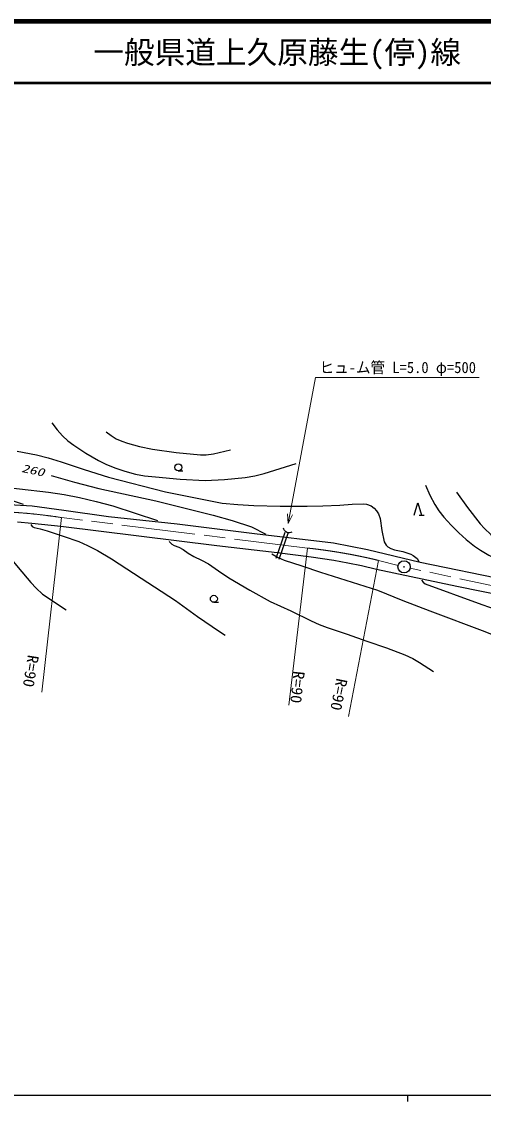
# Model space of a CAD drawing. Units: millimetres, scale not verified. Extents: x 40000 to 680000, y 20000 to 380000.
# Drawn here: x 205027 to 280384, y 204000 to 380000 of the extents above; entities that cross this region are included whole.
import ezdxf
from ezdxf.enums import TextEntityAlignment as Align

# ---------------------------------------------------------------- set-up
doc = ezdxf.new("R2010")
doc.units = ezdxf.units.MM
doc.header["$LTSCALE"] = 1000
doc.linetypes.add('CHAIN', pattern=[18.5, 12, -1.5, 3.5, -1.5])
for name, color, linetype, lineweight in [('M-BGD', 7, 'Continuous', 25), ('M-BMK', 2, 'CHAIN', 13), ('M-BMK-SRVR', 3, 'Continuous', 25), ('M-STR-HTXT', 7, 'Continuous', 13), ('M-TTL', 2, 'Continuous', 140), ('M-TTL-BAND', 7, 'Continuous', 25), ('M-TTL-LINE', 7, 'Continuous', 50)]:
    doc.layers.add(name, color=color, linetype=linetype, lineweight=lineweight)
doc.layers.add('M-TTL-TXT', color=7, linetype='Continuous')
doc.styles.add('ＭＳ ゴシック', font='')
doc.styles.get('ＭＳ ゴシック').set_extended_font_data('MS Gothic')

msp = doc.modelspace()

# ---------------------------------------------------------------- linework, layer by layer
at = {"layer": 'M-BGD'}
for p, q in [((230600, 306777), (231350, 306777)), ((200864, 301440), (206732, 301049)), ((206732, 301049), (211916, 300364)), ((269106, 299579), (269706, 301579)), ((269706, 301579), (270306, 299579)), ((211916, 300364), (219203, 299337)), ((219203, 299337), (230390, 298115)), ((269906, 299579), (270706, 299579)), ((206702, 298173), (204344, 298400)), ((211420, 297719), (206702, 298173)), ((236859, 294544), (211420, 297719)), ((230390, 298115), (243007, 296550)), ((243007, 296550), (255910, 295034)), ((246580, 292543), (248049, 296796)), ((247053, 292380), (248521, 296633)), ((247831, 297245), (247784, 297431)), ((247932, 297033), (247831, 297245)), ((248085, 296864), (247932, 297033)), ((248236, 296761), (248085, 296864)), ((248345, 296711), (248236, 296761)), ((248521, 296663), (248345, 296711)), ((248750, 296657), (248521, 296663)), ((248936, 296704), (248750, 296657)), ((249147, 296805), (248936, 296704)), ((246749, 293389), (236859, 294544)), ((255910, 295034), (261485, 293958)), ((261485, 293958), (270043, 291904)), ((252265, 292722), (246749, 293389)), ((255981, 292170), (252265, 292722)), ((258274, 291735), (255981, 292170)), ((260481, 291270), (258274, 291735)), ((262920, 290718), (260481, 291270)), ((276042, 287931), (262920, 290718)), ((270043, 291904), (288381, 288139)), ((285161, 286103), (276042, 287931)), ((236400, 285347), (237150, 285347))]:
    msp.add_line(p, q, dxfattribs=at)
for points in [[(209985, 314577), (210824, 313449), (211696, 312458), (212590, 311666), (213557, 310949), (215491, 309670), (217552, 308444), (218772, 307858), (220259, 307266), (221885, 306708), (223621, 306235), (225101, 305986), (226894, 305796), (230907, 305444), (234968, 305201), (238163, 305390), (241508, 305695), (243059, 305954), (244617, 306323), (249825, 307988)], [(166620, 312701), (167199, 311426), (167840, 310291), (168537, 309310), (169389, 308294), (170500, 307145), (171692, 306075), (172647, 305342), (173615, 304744), (174524, 304328), (175661, 303936), (177011, 303588), (178269, 303370), (180063, 303217), (181971, 303164), (185370, 303128), (188825, 302988), (198355, 302467), (200376, 302349), (202767, 302095), (203804, 301852), (204944, 301474), (205294, 301348)], [(171790, 312955), (172996, 311360), (174176, 309966), (175024, 309115), (175908, 308372), (176899, 307691), (177797, 307187), (179076, 306619), (180583, 306072), (182250, 305530), (184042, 305066), (185622, 304813), (187402, 304642), (191153, 304490), (194952, 304438), (197464, 304454), (199899, 304363), (209408, 303320), (211979, 302933), (214492, 302452), (217217, 301803), (219907, 301053), (227217, 298661)], [(218856, 313158), (219636, 312524), (220448, 311996), (221360, 311594), (222320, 311285), (224250, 310762), (226393, 310290), (230274, 309776), (234219, 309359), (235168, 309380), (236361, 309525), (239130, 310218)], [(204303, 309958), (207452, 309388), (209357, 308904), (211461, 308256), (215264, 306979), (219209, 305763), (228507, 303355), (237761, 301524), (240337, 301287), (242933, 301149), (247236, 301045), (251606, 301040), (254158, 301047), (256952, 301159), (258941, 301338), (260842, 301405), (261305, 301333), (262053, 301053), (262547, 300700), (262956, 300251), (263239, 299783), (263520, 299032), (263796, 297054), (264190, 295184), (264493, 294675), (264787, 294395), (265301, 294107), (265892, 293911), (267239, 293609), (268558, 293183), (268947, 292991), (269569, 292488), (269831, 292021)], [(209864, 306019), (213640, 304935), (217619, 303903), (226956, 301911), (236300, 299565), (239373, 298673), (242558, 297628), (244861, 296431)], [(270911, 304439), (271655, 302800), (272464, 301284), (273116, 300276), (273911, 299244), (275120, 297908), (276386, 296659), (277573, 295587), (278907, 294523), (279899, 293839), (281284, 293040), (283570, 291917), (286129, 290782), (288326, 289942), (290768, 289121), (295393, 287662)], [(275980, 303324), (277786, 300821), (279862, 298128), (280552, 297352), (281567, 296386), (282287, 295849), (283321, 295246), (286201, 293903), (289280, 292592), (292702, 291472), (296323, 290398), (299324, 289590), (302264, 288902), (307761, 287814)], [(192655, 298223), (193182, 297933), (193814, 297731), (195193, 297468), (196652, 297082), (197984, 296650), (199137, 296163), (200015, 295682), (200704, 295198), (201605, 294403), (202430, 293522), (204448, 291021), (206545, 288596), (207420, 287640), (208441, 286684), (212312, 284137)], [(206560, 298041), (206741, 297724), (207063, 297525), (208061, 297324), (209208, 296976), (211826, 296149), (214361, 295238), (215799, 294605), (217399, 293781), (219677, 292442), (222208, 290830), (230161, 285632), (233732, 283061), (237345, 280595), (238223, 280016)], [(229119, 295279), (229517, 294826), (229909, 294584), (230676, 294318), (231409, 293945), (232214, 293345), (233126, 292811), (234403, 292230), (235518, 291616), (237147, 290452), (238858, 289364), (242269, 287334), (245590, 285477), (248957, 283956), (252297, 282330), (253566, 281741), (254884, 281243), (258134, 280175), (261351, 279011), (264565, 277921), (267586, 276788), (268845, 276175), (269955, 275526), (272259, 274082)], [(245855, 293241), (246892, 292632), (247854, 292193), (250779, 291300), (253806, 290265), (263101, 287312), (267256, 285629), (271646, 283962), (280617, 280611), (282454, 279822), (284331, 278895), (292731, 274359), (296074, 272463), (299490, 270403), (307335, 264872), (309698, 262664)], [(270295, 288933), (270530, 288608), (270887, 288348), (279541, 285198), (281990, 284325), (284311, 283608), (285467, 283281), (286769, 283033), (287960, 282877), (289045, 282609), (291616, 281626), (294045, 280591), (295288, 279958), (296482, 279229), (298912, 277775), (301383, 276163), (303759, 274451), (305992, 272717), (307675, 271375), (309461, 270093), (310455, 269437), (311649, 268799), (313004, 268507)]]:
    msp.add_lwpolyline(points, dxfattribs=at)
for centre in [(230600, 307347), (236400, 285917)]:
    msp.add_circle(centre, 570, dxfattribs=at)
at = {"layer": 'M-BMK'}
for p, q in [((251669, 294189), (211564, 299161)), ((266458, 291372), (263262, 292176)), ((288255, 286697), (268406, 290920))]:
    msp.add_line(p, q, dxfattribs=at)
for centre, start, end in [((197845, 210212), 81.23216, 94.99524), ((242104, 204699), 76.40296, 83.89954)]:
    msp.add_arc(centre, 90000, start, end, dxfattribs=at)
at = {"layer": 'M-BMK-SRVR'}
for radius in [1000, 40]:
    msp.add_circle((267428, 291128), radius, dxfattribs=at)
at = {"layer": 'M-STR-HTXT'}
for p, q in [((248533, 298215), (252984, 322016)), ((252984, 322016), (279667, 322016)), ((248533, 298215), (248396, 299766)), ((249222, 299612), (248533, 298215)), ((211564, 299161), (208320, 270723)), ((248628, 268579), (251669, 294189)), ((263262, 292176), (258359, 266729))]:
    msp.add_line(p, q, dxfattribs=at)
at = {"layer": 'M-TTL'}
msp.add_line((680000, 380000), (40000, 380000), dxfattribs=at)
at = {"layer": 'M-TTL-BAND'}
for p, q in [((40000, 205000), (579000, 205000)), ((268000, 205000), (268000, 204000))]:
    msp.add_line(p, q, dxfattribs=at)
at = {"layer": 'M-TTL-LINE'}
msp.add_line((40000, 370000), (680000, 370000), dxfattribs=at)

# ---------------------------------------------------------------- texts
at = {"layer": 'M-BGD', "style": 'ＭＳ ゴシック', "oblique": 15, "width": 1.4}
msp.add_text('260', height=1320, rotation=348.1, dxfattribs=at).set_placement((204837, 306225), align=Align.BOTTOM_LEFT)
at = {"layer": 'M-STR-HTXT', "style": 'ＭＳ ゴシック', "width": 0.95}
msp.add_text('ヒュ-ム管 L=5.0 φ=500', height=1833, dxfattribs=at).set_placement((253650, 322164), align=Align.BOTTOM_LEFT)
at = {"layer": 'M-STR-HTXT', "style": 'ＭＳ ゴシック', "width": 1.05}
for rotation, p in [(261, (205512, 276949)), (263.8, (248872, 274274)), (258.6, (255886, 273178))]:
    msp.add_text('R=90', height=1833, rotation=rotation, dxfattribs=at).set_placement(p, align=Align.BOTTOM_LEFT)
at = {"layer": 'M-TTL-TXT', "style": 'ＭＳ ゴシック'}
msp.add_text('一般県道上久原藤生(停)線', height=3666, dxfattribs=at).set_placement((216734, 375000), align=Align.MIDDLE_LEFT)

doc.saveas('drawing.dxf')
